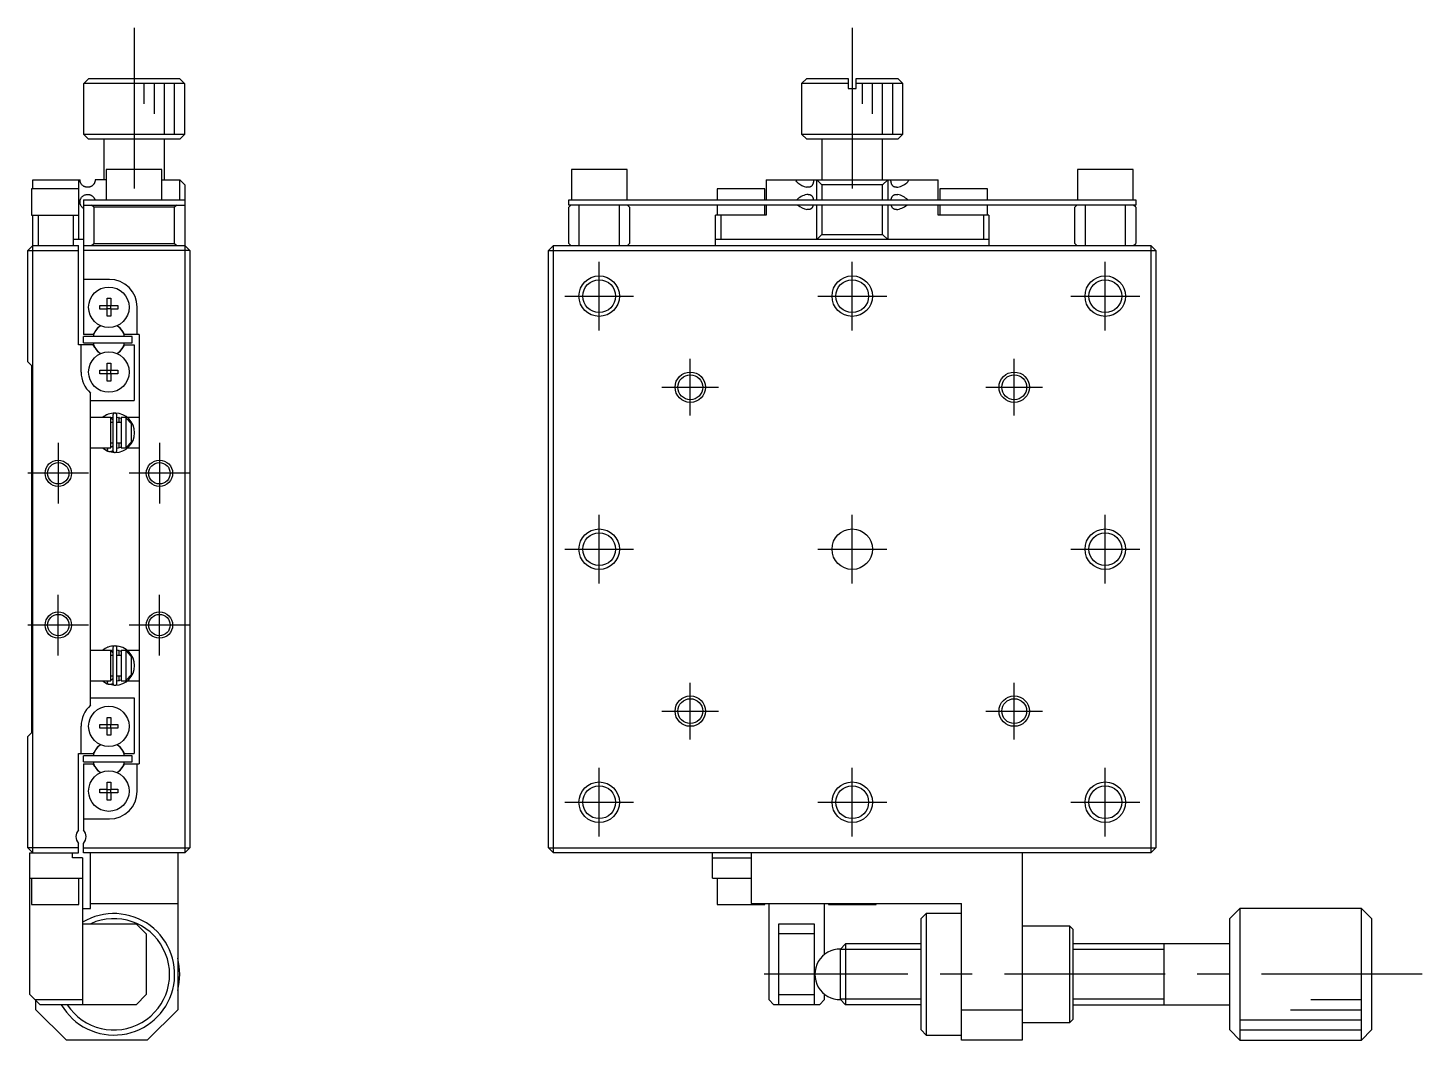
# Model space of a CAD drawing. Extents: x 0 to 305, y -8 to 162.
# Drawn here: x 0 to 137.7, y 62.5 to 162.5 of the extents above; entities that cross this region are included whole.
import ezdxf

# ---------------------------------------------------------------- set-up
doc = ezdxf.new("R2010")
doc.units = 0
doc.header["$LTSCALE"] = 0.5
doc.linetypes.add('CENTER', pattern=[50.8, 31.75, -6.35, 6.35, -6.35])
for name, color, linetype in [('MSM_CENTER', 1, 'CENTER'), ('MSM_CONTINUOUS', 7, 'CONTINUOUS'), ('MSM_NARROW', 5, 'CONTINUOUS')]:
    doc.layers.add(name, color=color, linetype=linetype)

msp = doc.modelspace()

# ---------------------------------------------------------------- linework, layer by layer
at = {"layer": 'MSM_CENTER'}
for p, q in [((10.5, 162.5), (10.5, 146.5)), ((81.444929, 162.5), (81.444929, 145.5)), ((56.444929, 132.6), (56.444929, 139.4)), ((81.444929, 132.6), (81.444929, 139.4)), ((106.444929, 132.6), (106.444929, 139.4)), ((53.044929, 136), (59.844929, 136)), ((78.044929, 136), (84.844929, 136)), ((103.044929, 136), (109.844929, 136)), ((65.444929, 124.2), (65.444929, 129.8)), ((97.444929, 124.2), (97.444929, 129.8)), ((62.644929, 127), (68.244929, 127)), ((94.644929, 127), (100.244929, 127)), ((3, 121.500001), (3, 115.499999)), ((13, 121.500001), (13, 115.499999)), ((6.000002, 118.5), (-0.000001, 118.5)), ((16.000002, 118.5), (9.999999, 118.5)), ((56.444929, 107.6), (56.444929, 114.4)), ((81.444929, 107.6), (81.444929, 114.4)), ((106.444929, 107.6), (106.444929, 114.4)), ((53.044929, 111), (59.844929, 111)), ((78.044929, 111), (84.844929, 111)), ((103.044929, 111), (109.844929, 111)), ((3, 100.499999), (3, 106.500001)), ((13, 100.499999), (13, 106.500001)), ((6.000002, 103.5), (-0.000001, 103.5)), ((16.000002, 103.5), (9.999999, 103.5)), ((65.444929, 92.2), (65.444929, 97.8)), ((97.444929, 92.2), (97.444929, 97.8)), ((62.644929, 95), (68.244929, 95)), ((94.644929, 95), (100.244929, 95)), ((56.444929, 82.6), (56.444929, 89.4)), ((81.444929, 82.6), (81.444929, 89.4)), ((106.444929, 82.6), (106.444929, 89.4)), ((53.044929, 86), (59.844929, 86)), ((78.044929, 86), (84.844929, 86)), ((103.044929, 86), (109.844929, 86)), ((137.744929, 69), (72.744929, 69))]:
    msp.add_line(p, q, dxfattribs=at)
at = {"layer": 'MSM_CONTINUOUS'}
for p, q in [((5.516026, 157), (6.017813, 157.5)), ((6.017813, 157.5), (14.982187, 157.5)), ((14.982187, 157.5), (15.483974, 157)), ((76.944929, 157.5), (76.444929, 157)), ((76.944929, 157.5), (81.044929, 157.5)), ((81.044929, 157.5), (81.044929, 156.5)), ((81.844929, 156.5), (81.844929, 157.5)), ((81.844929, 157.5), (85.944929, 157.5)), ((86.444929, 157), (85.944929, 157.5)), ((5.5, 156.5), (5.516026, 156.5)), ((5.5, 156.5), (5.5, 152)), ((5.516026, 156.5), (5.516026, 157)), ((15.483974, 157), (5.516026, 157)), ((15.483974, 157), (15.483974, 156.5)), ((15.483974, 156.5), (15.5, 156.5)), ((15.5, 152), (15.5, 156.5)), ((81.044929, 157), (76.444929, 157)), ((76.444929, 157), (76.444929, 152)), ((81.044929, 156.5), (81.844929, 156.5)), ((86.444929, 157), (81.844929, 157)), ((86.444929, 152), (86.444929, 157)), ((5.5, 152), (15.5, 152)), ((5.5, 152), (6, 151.5)), ((15, 151.5), (15.5, 152)), ((76.444929, 152), (86.444929, 152)), ((76.444929, 152), (76.944929, 151.5)), ((85.944929, 151.5), (86.444929, 152)), ((15, 151.5), (6, 151.5)), ((7.5, 151.5), (7.5, 147.5)), ((13.5, 147.5), (13.5, 151.5)), ((85.944929, 151.5), (76.944929, 151.5)), ((78.444929, 151.5), (78.444929, 147.5)), ((84.444929, 147.5), (84.444929, 151.5)), ((0.5, 147.5), (5.15, 147.5)), ((0.5, 146.6), (0.5, 147.5)), ((5, 147.5), (5, 146.6)), ((5.150104, 147.487609), (5.15, 147.5)), ((5.150413, 147.475229), (5.150104, 147.487609)), ((5.150922, 147.462906), (5.150413, 147.475229)), ((5.151625, 147.450687), (5.150922, 147.462906)), ((5.152516, 147.438617), (5.151625, 147.450687)), ((5.15394, 147.423249), (5.152516, 147.438617)), ((5.155653, 147.408135), (5.15394, 147.423249)), ((5.157635, 147.393304), (5.155653, 147.408135)), ((5.159865, 147.378788), (5.157635, 147.393304)), ((6.641483, 147.387295), (6.636563, 147.358683)), ((6.645197, 147.415283), (6.641483, 147.387295)), ((6.64786, 147.443447), (6.645197, 147.415283)), ((6.649464, 147.471711), (6.64786, 147.443447)), ((6.65, 147.5), (6.649464, 147.471711)), ((7.75, 147.5), (6.65, 147.5)), ((13.25, 148.5), (7.75, 148.5)), ((7.75, 148.5), (7.75, 145.5)), ((13.25, 145.5), (13.25, 148.5)), ((13.25, 147.5), (15, 147.5)), ((15, 145.5), (15, 147.5)), ((15.5, 147), (15, 147.5)), ((59.194929, 148.5), (53.694929, 148.5)), ((53.694929, 148.5), (53.694929, 145.5)), ((59.194929, 145.5), (59.194929, 148.5)), ((72.944929, 147.5), (72.944929, 145.5)), ((72.944929, 147.5), (89.944929, 147.5)), ((75.904595, 147.393304), (75.881679, 147.5)), ((75.963302, 147.296292), (75.904595, 147.393304)), ((77.620736, 147.401894), (77.618193, 147.369465)), ((77.622556, 147.434536), (77.620736, 147.401894)), ((77.62365, 147.467276), (77.622556, 147.434536)), ((77.624015, 147.5), (77.62365, 147.467276)), ((77.944929, 145.5), (77.944929, 147.5)), ((78.444929, 147), (77.944929, 147.5)), ((84.944929, 147.5), (84.444929, 147)), ((84.944929, 147.5), (84.944929, 145.5)), ((85.266241, 147.465709), (85.265844, 147.5)), ((85.26743, 147.431464), (85.266241, 147.465709)), ((85.26941, 147.397397), (85.26743, 147.431464)), ((85.272179, 147.363642), (85.26941, 147.397397)), ((87.00818, 147.5), (86.982358, 147.386628)), ((89.944929, 145.5), (89.944929, 147.5)), ((109.194929, 148.5), (103.694929, 148.5)), ((103.694929, 148.5), (103.694929, 145.5)), ((109.194929, 145.5), (109.194929, 148.5)), ((5.05, 146.6), (0.35, 146.6)), ((0.35, 146.6), (0.35, 144)), ((5.05, 144), (5.05, 146.6)), ((5.162322, 147.364617), (5.159865, 147.378788)), ((5.164986, 147.350822), (5.162322, 147.364617)), ((5.171191, 147.322914), (5.164986, 147.350822)), ((5.178155, 147.296292), (5.171191, 147.322914)), ((5.185805, 147.270881), (5.178155, 147.296292)), ((5.194066, 147.246601), (5.185805, 147.270881)), ((5.202863, 147.223377), (5.194066, 147.246601)), ((5.212122, 147.20113), (5.202863, 147.223377)), ((5.231822, 147.159322), (5.212122, 147.20113)), ((5.253222, 147.120262), (5.231822, 147.159322)), ((5.276199, 147.08362), (5.253222, 147.120262)), ((5.307046, 147.040714), (5.276199, 147.08362)), ((5.340251, 147.000753), (5.307046, 147.040714)), ((5.375757, 146.963617), (5.340251, 147.000753)), ((5.413506, 146.929191), (5.375757, 146.963617)), ((5.452361, 146.898227), (5.413506, 146.929191)), ((5.493395, 146.869769), (5.452361, 146.898227)), ((5.536562, 146.843933), (5.493395, 146.869769)), ((5.581822, 146.820837), (5.536562, 146.843933)), ((5.631667, 146.799643), (5.581822, 146.820837)), ((5.683841, 146.781823), (5.631667, 146.799643)), ((5.654503, 146.008687), (5.699989, 146.022841)), ((5.738225, 146.767655), (5.683841, 146.781823)), ((5.699989, 146.022841), (5.74707, 146.034243)), ((5.779283, 146.759779), (5.738225, 146.767655)), ((5.74707, 146.034243), (5.79242, 146.042236)), ((5.821488, 146.754121), (5.779283, 146.759779)), ((5.79242, 146.042236), (5.839227, 146.047515)), ((5.864733, 146.75083), (5.821488, 146.754121)), ((5.839227, 146.047515), (5.8873, 146.049872)), ((5.908912, 146.750053), (5.864733, 146.75083)), ((5.8873, 146.049872), (5.936448, 146.049101)), ((5.953914, 146.751942), (5.908912, 146.750053)), ((5.936448, 146.049101), (5.98648, 146.044994)), ((5.999707, 146.756659), (5.953914, 146.751942)), ((5.98648, 146.044994), (6.037207, 146.037343)), ((6.046089, 146.764366), (5.999707, 146.756659)), ((6.037207, 146.037343), (6.07722, 146.028759)), ((6.080211, 146.771975), (6.046089, 146.764366)), ((6.07722, 146.028759), (6.117494, 146.01777)), ((6.114531, 146.781342), (6.080211, 146.771975)), ((6.148926, 146.792517), (6.114531, 146.781342)), ((6.117494, 146.01777), (6.157839, 146.004286)), ((6.183271, 146.805552), (6.148926, 146.792517)), ((6.215356, 146.819536), (6.183271, 146.805552)), ((6.247312, 146.835301), (6.215356, 146.819536)), ((6.278987, 146.852847), (6.247312, 146.835301)), ((6.310226, 146.872173), (6.278987, 146.852847)), ((6.340876, 146.893279), (6.310226, 146.872173)), ((6.370783, 146.916165), (6.340876, 146.893279)), ((6.397582, 146.938853), (6.370783, 146.916165)), ((6.423654, 146.963139), (6.397582, 146.938853)), ((6.448857, 146.98895), (6.423654, 146.963139)), ((6.473049, 147.016213), (6.448857, 146.98895)), ((6.496085, 147.044855), (6.473049, 147.016213)), ((6.517825, 147.074803), (6.496085, 147.044855)), ((6.533137, 147.097963), (6.517825, 147.074803)), ((6.547677, 147.121837), (6.533137, 147.097963)), ((6.561394, 147.146369), (6.547677, 147.121837)), ((6.574235, 147.171507), (6.561394, 147.146369)), ((6.585859, 147.196531), (6.574235, 147.171507)), ((6.596608, 147.222095), (6.585859, 147.196531)), ((6.606442, 147.248135), (6.596608, 147.222095)), ((6.615326, 147.274591), (6.606442, 147.248135)), ((6.623458, 147.302253), (6.615326, 147.274591)), ((6.630546, 147.33031), (6.623458, 147.302253)), ((6.636563, 147.358683), (6.630546, 147.33031)), ((15.5, 147), (15.5, 81)), ((72.794929, 146.6), (68.094929, 146.6)), ((68.094929, 146.6), (68.094929, 145.5)), ((72.794929, 145.5), (72.794929, 146.6)), ((76.052961, 147.20113), (75.963302, 147.296292)), ((77.087275, 146.75), (76.940161, 146.763205)), ((77.087202, 146.05), (77.122405, 146.049101)), ((77.096057, 146.750053), (77.087275, 146.75)), ((77.132248, 146.751477), (77.096057, 146.750053)), ((77.122405, 146.049101), (77.1688, 146.044994)), ((77.167805, 146.754917), (77.132248, 146.751477)), ((77.20262, 146.760464), (77.167805, 146.754917)), ((77.1688, 146.044994), (77.213727, 146.037343)), ((77.236584, 146.76821), (77.20262, 146.760464)), ((77.213727, 146.037343), (77.243234, 146.030028)), ((77.26959, 146.778246), (77.236584, 146.76821)), ((77.243234, 146.030028), (77.27208, 146.020878)), ((77.301529, 146.790663), (77.26959, 146.778246)), ((77.27208, 146.020878), (77.300184, 146.009849)), ((77.300184, 146.009849), (77.327463, 145.996899)), ((77.332291, 146.805552), (77.301529, 146.790663)), ((77.35636, 146.819536), (77.332291, 146.805552)), ((77.379671, 146.835301), (77.35636, 146.819536)), ((77.402156, 146.852847), (77.379671, 146.835301)), ((77.423749, 146.872173), (77.402156, 146.852847)), ((77.444382, 146.893279), (77.423749, 146.872173)), ((77.463987, 146.916165), (77.444382, 146.893279)), ((77.481114, 146.938853), (77.463987, 146.916165)), ((77.497394, 146.963139), (77.481114, 146.938853)), ((77.512785, 146.98895), (77.497394, 146.963139)), ((77.527247, 147.016213), (77.512785, 146.98895)), ((77.540738, 147.044855), (77.527247, 147.016213)), ((77.553216, 147.074803), (77.540738, 147.044855)), ((77.562892, 147.100911), (77.553216, 147.074803)), ((77.571889, 147.127976), (77.562892, 147.100911)), ((77.580194, 147.155911), (77.571889, 147.127976)), ((77.587796, 147.184627), (77.580194, 147.155911)), ((77.594683, 147.214037), (77.587796, 147.184627)), ((77.600841, 147.244054), (77.594683, 147.214037)), ((77.606259, 147.274591), (77.600841, 147.244054)), ((77.610952, 147.305699), (77.606259, 147.274591)), ((77.614931, 147.337362), (77.610952, 147.305699)), ((77.618193, 147.369465), (77.614931, 147.337362)), ((78.444929, 147), (78.444929, 145.5)), ((84.444929, 147), (78.444929, 147)), ((84.444929, 145.5), (84.444929, 147)), ((85.275435, 147.332899), (85.272179, 147.363642)), ((85.279381, 147.302436), (85.275435, 147.332899)), ((85.28401, 147.272342), (85.279381, 147.302436)), ((85.289315, 147.242707), (85.28401, 147.272342)), ((85.295287, 147.213621), (85.289315, 147.242707)), ((85.30192, 147.185172), (85.295287, 147.213621)), ((85.309206, 147.157451), (85.30192, 147.185172)), ((85.317137, 147.130548), (85.309206, 147.157451)), ((85.32724, 147.100171), (85.317137, 147.130548)), ((85.338284, 147.070825), (85.32724, 147.100171)), ((85.350235, 147.042582), (85.338284, 147.070825)), ((85.363061, 147.015514), (85.350235, 147.042582)), ((85.37673, 146.989694), (85.363061, 147.015514)), ((85.391211, 146.965195), (85.37673, 146.989694)), ((85.406471, 146.942087), (85.391211, 146.965195)), ((85.422478, 146.920445), (85.406471, 146.942087)), ((85.441602, 146.897584), (85.422478, 146.920445)), ((85.461741, 146.876446), (85.441602, 146.897584)), ((85.482831, 146.857029), (85.461741, 146.876446)), ((85.504808, 146.839332), (85.482831, 146.857029)), ((85.527607, 146.82335), (85.504808, 146.839332)), ((85.551165, 146.809083), (85.527607, 146.82335)), ((85.575418, 146.796527), (85.551165, 146.809083)), ((85.610773, 146.781617), (85.575418, 146.796527)), ((85.580194, 146.005689), (85.611486, 146.01861)), ((85.647529, 146.769745), (85.610773, 146.781617)), ((85.611486, 146.01861), (85.64384, 146.029182)), ((85.64384, 146.029182), (85.677152, 146.037489)), ((85.685535, 146.760781), (85.647529, 146.769745)), ((85.677152, 146.037489), (85.711314, 146.04362)), ((85.724642, 146.754591), (85.685535, 146.760781)), ((85.711314, 146.04362), (85.746221, 146.04766)), ((85.764698, 146.751044), (85.724642, 146.754591)), ((85.746221, 146.04766), (85.781767, 146.049696)), ((85.802531, 146.75), (85.764698, 146.751044)), ((85.781767, 146.049696), (85.802647, 146.05)), ((85.802647, 146.05), (85.934688, 146.039225)), ((86.927621, 147.297867), (86.842752, 147.20619)), ((86.982358, 147.386628), (86.927621, 147.297867)), ((94.794929, 146.6), (90.094929, 146.6)), ((90.094929, 146.6), (90.094929, 145.5)), ((94.794929, 145.5), (94.794929, 146.6)), ((5.150004, 145.302242), (5.150109, 145.3127)), ((5.150045, 145.291789), (5.150004, 145.302242)), ((5.150239, 145.281085), (5.150045, 145.291789)), ((5.150109, 145.3127), (5.150357, 145.323134)), ((5.150585, 145.270409), (5.150239, 145.281085)), ((5.150357, 145.323134), (5.150749, 145.333513)), ((5.151079, 145.259792), (5.150585, 145.270409)), ((5.150749, 145.333513), (5.151301, 145.344149)), ((5.151718, 145.249264), (5.151079, 145.259792)), ((5.151301, 145.344149), (5.151999, 145.354708)), ((5.152758, 145.235743), (5.151718, 145.249264)), ((5.151999, 145.354708), (5.152837, 145.365167)), ((5.154025, 145.222403), (5.152758, 145.235743)), ((5.152837, 145.365167), (5.15381, 145.375499)), ((5.15381, 145.375499), (5.155248, 145.388565)), ((5.155506, 145.209288), (5.154025, 145.222403)), ((5.155248, 145.388565), (5.156889, 145.401416)), ((5.157649, 145.193166), (5.155506, 145.209288)), ((5.156889, 145.401416), (5.15872, 145.41403)), ((5.160089, 145.177404), (5.157649, 145.193166)), ((5.15872, 145.41403), (5.160725, 145.426384)), ((5.162804, 145.162015), (5.160089, 145.177404)), ((5.160725, 145.426384), (5.163739, 145.442897)), ((5.165771, 145.147013), (5.162804, 145.162015)), ((5.163739, 145.442897), (5.167038, 145.458956)), ((5.168965, 145.13241), (5.165771, 145.147013)), ((5.167038, 145.458956), (5.170596, 145.474556)), ((5.172362, 145.118221), (5.168965, 145.13241)), ((5.170596, 145.474556), (5.177893, 145.502702)), ((5.18019, 145.089303), (5.172362, 145.118221)), ((5.177893, 145.502702), (5.185936, 145.52952)), ((5.1888, 145.061799), (5.18019, 145.089303)), ((5.185936, 145.52952), (5.19466, 145.555102)), ((5.198119, 145.035602), (5.1888, 145.061799)), ((5.19466, 145.555102), (5.203998, 145.579544)), ((5.208069, 145.010604), (5.198119, 145.035602)), ((5.203998, 145.579544), (5.213886, 145.602937)), ((5.218574, 144.986696), (5.208069, 145.010604)), ((5.213886, 145.602937), (5.224256, 145.625377)), ((5.241431, 144.941047), (5.218574, 144.986696)), ((5.224256, 145.625377), (5.250802, 145.675782)), ((5.266377, 144.898595), (5.241431, 144.941047)), ((5.250802, 145.675782), (5.279969, 145.722476)), ((5.293297, 144.859014), (5.266377, 144.898595)), ((5.279969, 145.722476), (5.311661, 145.765704)), ((5.322076, 144.821979), (5.293297, 144.859014)), ((5.311661, 145.765704), (5.345782, 145.805712)), ((5.362223, 144.777203), (5.322076, 144.821979)), ((5.345782, 145.805712), (5.382235, 145.842745)), ((5.405499, 144.736094), (5.362223, 144.777203)), ((5.382235, 145.842745), (5.420924, 145.877049)), ((5.451838, 144.698626), (5.405499, 144.736094)), ((5.420924, 145.877049), (5.467206, 145.912534)), ((5.499966, 144.665592), (5.451838, 144.698626)), ((5.467206, 145.912534), (5.51646, 145.94452)), ((5.5, 145.5), (15.5, 145.5)), ((5.5, 145.5), (5.5, 132.2)), ((5.5, 145), (15.5, 145)), ((5.51646, 145.94452), (5.568618, 145.972819)), ((5.568618, 145.972819), (5.610688, 145.991954)), ((5.610688, 145.991954), (5.654503, 146.008687)), ((6.157839, 146.004286), (6.188852, 145.992142)), ((6.188852, 145.992142), (6.219778, 145.978405)), ((6.219778, 145.978405), (6.250497, 145.963059)), ((6.250497, 145.963059), (6.280886, 145.946085)), ((6.280886, 145.946085), (6.305118, 145.93117)), ((6.5, 144.8), (6.3, 145)), ((6.305118, 145.93117), (6.329051, 145.91515)), ((6.329051, 145.91515), (6.352605, 145.898035)), ((6.352605, 145.898035), (6.375702, 145.879834)), ((6.375702, 145.879834), (6.39891, 145.859985)), ((6.39891, 145.859985), (6.421539, 145.83897)), ((6.421539, 145.83897), (6.443495, 145.816825)), ((6.443495, 145.816825), (6.464685, 145.79359)), ((6.464685, 145.79359), (6.484545, 145.769895)), ((6.484545, 145.769895), (6.503582, 145.745173)), ((14.5, 144.8), (6.5, 144.8)), ((6.5, 144.8), (6.5, 141.2)), ((6.503582, 145.745173), (6.521711, 145.719487)), ((6.521711, 145.719487), (6.538849, 145.692902)), ((6.538849, 145.692902), (6.555509, 145.664419)), ((6.555509, 145.664419), (6.57101, 145.635011)), ((6.57101, 145.635011), (6.585276, 145.604777)), ((6.585276, 145.604777), (6.59823, 145.573817)), ((6.59823, 145.573817), (6.607256, 145.549576)), ((6.607256, 145.549576), (6.615468, 145.524953)), ((6.615468, 145.524953), (6.622842, 145.5)), ((14.7, 145), (14.5, 144.8)), ((14.5, 141.2), (14.5, 144.8)), ((53.444929, 145), (53.444929, 145.5)), ((53.444929, 145.5), (109.444929, 145.5)), ((53.644929, 145), (53.444929, 144.8)), ((109.444929, 145), (53.444929, 145)), ((53.444929, 141.2), (53.444929, 144.8)), ((54.444929, 145), (54.444929, 141)), ((58.444929, 141), (58.444929, 145)), ((59.444929, 144.8), (59.244929, 145)), ((59.444929, 144.8), (59.444929, 141.2)), ((68.094929, 145), (68.094929, 144)), ((72.794929, 144), (72.794929, 145)), ((72.944929, 145), (72.944929, 144)), ((75.960614, 145.500031), (76.032245, 145.579544)), ((77.327463, 145.996899), (77.353833, 145.981984)), ((77.353833, 145.981984), (77.379212, 145.96506)), ((77.385208, 144.639354), (77.36069, 144.622312)), ((77.379212, 145.96506), (77.403516, 145.946085)), ((77.408703, 144.65836), (77.385208, 144.639354)), ((77.403516, 145.946085), (77.422837, 145.92873)), ((77.429389, 144.677644), (77.408703, 144.65836)), ((77.422837, 145.92873), (77.441449, 145.90984)), ((77.449226, 144.698718), (77.429389, 144.677644)), ((77.441449, 145.90984), (77.459307, 145.889451)), ((77.468154, 144.721536), (77.449226, 144.698718)), ((77.459307, 145.889451), (77.476365, 145.867596)), ((77.486117, 144.746056), (77.468154, 144.721536)), ((77.476365, 145.867596), (77.492579, 145.844311)), ((77.503058, 144.772231), (77.486117, 144.746056)), ((77.492579, 145.844311), (77.507904, 145.819631)), ((77.51892, 144.80002), (77.503058, 144.772231)), ((77.507904, 145.819631), (77.522294, 145.79359)), ((77.531701, 144.825256), (77.51892, 144.80002)), ((77.522294, 145.79359), (77.53418, 145.769524)), ((77.543717, 144.851755), (77.531701, 144.825256)), ((77.53418, 145.769524), (77.545383, 145.744323)), ((77.554944, 144.879426), (77.543717, 144.851755)), ((77.545383, 145.744323), (77.555886, 145.718068)), ((77.565361, 144.908178), (77.554944, 144.879426)), ((77.555886, 145.718068), (77.565672, 145.69084)), ((77.574947, 144.937919), (77.565361, 144.908178)), ((77.565672, 145.69084), (77.574723, 145.66272)), ((77.574723, 145.66272), (77.583022, 145.633789)), ((77.583679, 144.968556), (77.574947, 144.937919)), ((77.583022, 145.633789), (77.590551, 145.604128)), ((77.591535, 145), (77.583679, 144.968556)), ((77.590551, 145.604128), (77.597294, 145.573817)), ((77.597294, 145.573817), (77.602045, 145.549576)), ((77.602045, 145.549576), (77.606334, 145.524953)), ((77.606334, 145.524953), (77.610156, 145.5)), ((77.944929, 141.6), (77.944929, 145)), ((78.444929, 145), (78.444929, 142.1)), ((84.444929, 142.1), (84.444929, 145)), ((84.944929, 145), (84.944929, 141.6)), ((85.279702, 145.5), (85.284775, 145.532393)), ((85.284775, 145.532393), (85.290658, 145.564279)), ((85.290658, 145.564279), (85.297339, 145.595556)), ((85.297339, 145.595556), (85.304807, 145.626119)), ((85.30639, 144.96772), (85.298324, 145)), ((85.304807, 145.626119), (85.313047, 145.655863)), ((85.315342, 144.936374), (85.30639, 144.96772)), ((85.313047, 145.655863), (85.322048, 145.684684)), ((85.325158, 144.906144), (85.315342, 144.936374)), ((85.322048, 145.684684), (85.331796, 145.712478)), ((85.335892, 144.876907), (85.325158, 144.906144)), ((85.331796, 145.712478), (85.342292, 145.739197)), ((85.347515, 144.848735), (85.335892, 144.876907)), ((85.342292, 145.739197), (85.35357, 145.764948)), ((85.359996, 144.821701), (85.347515, 144.848735)), ((85.35357, 145.764948), (85.365605, 145.789679)), ((85.373305, 144.795877), (85.359996, 144.821701)), ((85.365605, 145.789679), (85.378369, 145.813337)), ((85.38741, 144.771336), (85.373305, 144.795877)), ((85.378369, 145.813337), (85.391835, 145.835871)), ((85.402283, 144.748149), (85.38741, 144.771336)), ((85.391835, 145.835871), (85.405977, 145.857229)), ((85.417892, 144.726389), (85.402283, 144.748149)), ((85.405977, 145.857229), (85.420767, 145.87736)), ((85.436554, 144.703346), (85.417892, 144.726389)), ((85.420767, 145.87736), (85.439976, 145.900589)), ((85.456218, 144.681986), (85.436554, 144.703346)), ((85.439976, 145.900589), (85.46021, 145.922064)), ((85.476821, 144.662309), (85.456218, 144.681986)), ((85.46021, 145.922064), (85.481402, 145.941779)), ((85.498302, 144.644317), (85.476821, 144.662309)), ((85.481402, 145.941779), (85.503487, 145.959731)), ((85.520598, 144.62801), (85.498302, 144.644317)), ((85.503487, 145.959731), (85.526399, 145.975916)), ((85.526399, 145.975916), (85.550073, 145.99033)), ((85.550073, 145.99033), (85.580194, 146.005689)), ((89.944929, 144), (89.944929, 145)), ((90.094929, 145), (90.094929, 144)), ((94.794929, 144), (94.794929, 145)), ((103.644929, 145), (103.444929, 144.8)), ((103.444929, 141.2), (103.444929, 144.8)), ((104.444929, 145), (104.444929, 141)), ((108.444929, 141), (108.444929, 145)), ((109.444929, 144.8), (109.244929, 145)), ((109.444929, 145.5), (109.444929, 145)), ((109.444929, 144.8), (109.444929, 141.2)), ((0.35, 144), (5.05, 144)), ((0.5, 81), (0.5, 144)), ((1, 144), (1, 141)), ((4.5, 141), (4.5, 144)), ((5, 144), (5, 141.6)), ((72.944929, 144), (67.944929, 144)), ((67.944929, 141), (67.944929, 144)), ((68.444929, 144), (68.444929, 141.6)), ((77.087235, 144.55), (76.970267, 144.558584)), ((77.097125, 144.550102), (77.087235, 144.55)), ((77.137914, 144.551903), (77.097125, 144.550102)), ((77.177736, 144.556246), (77.137914, 144.551903)), ((77.216462, 144.563265), (77.177736, 144.556246)), ((77.25396, 144.573098), (77.216462, 144.563265)), ((77.281785, 144.582625), (77.25396, 144.573098)), ((77.3089, 144.593981), (77.281785, 144.582625)), ((77.335228, 144.607198), (77.3089, 144.593981)), ((77.36069, 144.622312), (77.335228, 144.607198)), ((85.543648, 144.613389), (85.520598, 144.62801)), ((85.567389, 144.600454), (85.543648, 144.613389)), ((85.59788, 144.586634), (85.567389, 144.600454)), ((85.629475, 144.575163), (85.59788, 144.586634)), ((85.662072, 144.565954), (85.629475, 144.575163)), ((85.69557, 144.558921), (85.662072, 144.565954)), ((85.72987, 144.553976), (85.69557, 144.558921)), ((85.76487, 144.551032), (85.72987, 144.553976)), ((85.80047, 144.550003), (85.76487, 144.551032)), ((85.802522, 144.55), (85.80047, 144.550003)), ((94.944929, 144), (89.944929, 144)), ((94.444929, 141.6), (94.444929, 144)), ((94.944929, 144), (94.944929, 141)), ((77.944929, 141.6), (78.444929, 142.1)), ((78.444929, 142.1), (84.444929, 142.1)), ((84.444929, 142.1), (84.944929, 141.6)), ((0, 140.5), (0.5, 141)), ((0, 140.5), (5, 140.5)), ((0, 129.5), (0, 140.5)), ((0.5, 141), (5, 141)), ((5.5, 141.6), (4.5, 141.6)), ((5, 131.2), (5, 141)), ((5.5, 141), (15.5, 141)), ((16, 140.5), (5.5, 140.5)), ((6.3, 141), (6.5, 141.2)), ((6.5, 141.2), (14.5, 141.2)), ((14.5, 141.2), (14.7, 141)), ((15.5, 141), (16, 140.5)), ((16, 140.5), (16, 81.5)), ((51.944929, 141), (51.444929, 140.5)), ((51.444929, 140.5), (111.444929, 140.5)), ((51.444929, 81.5), (51.444929, 140.5)), ((51.944929, 141), (110.944929, 141)), ((51.944929, 81), (51.944929, 141)), ((53.444929, 141.2), (53.644929, 141)), ((59.244929, 141), (59.444929, 141.2)), ((94.944929, 141.6), (67.944929, 141.6)), ((103.444929, 141.2), (103.644929, 141)), ((109.244929, 141), (109.444929, 141.2)), ((111.444929, 140.5), (110.944929, 141)), ((110.944929, 141), (110.944929, 81)), ((111.444929, 140.5), (111.444929, 81.5)), ((8.05, 137.65), (5.5, 137.65)), ((7.113639, 135.08), (7.82, 135.08)), ((7.113639, 134.72), (7.113639, 135.08)), ((7.82, 135.786361), (8.18, 135.786361)), ((7.82, 135.08), (7.82, 135.786361)), ((7.830372, 135.069628), (7.82, 135.08)), ((7.830372, 135.069628), (8.169628, 135.069628)), ((7.830372, 134.730372), (7.830372, 135.069628)), ((8.169628, 135.069628), (8.18, 135.08)), ((8.169628, 135.069628), (8.169628, 134.730372)), ((8.18, 135.786361), (8.18, 135.08)), ((8.18, 135.08), (8.886361, 135.08)), ((8.886361, 135.08), (8.886361, 134.72)), ((7.82, 134.72), (7.113639, 134.72)), ((7.830372, 134.730372), (7.82, 134.72)), ((7.82, 134.013639), (7.82, 134.72)), ((8.18, 134.013639), (7.82, 134.013639)), ((8.169628, 134.730372), (7.830372, 134.730372)), ((8.169628, 134.730372), (8.18, 134.72)), ((8.18, 134.72), (8.18, 134.013639)), ((8.886361, 134.72), (8.18, 134.72)), ((10.8, 132.2), (10.8, 134.9)), ((6.59936, 132.460095), (6.449194, 132.2)), ((9.550806, 132.2), (9.40064, 132.460095)), ((6.449194, 131.2), (5, 131.2)), ((5.25, 128.5), (5.25, 131.2)), ((6.449194, 132.2), (5.5, 132.2)), ((5.5, 131.4), (5.5, 132)), ((10.3, 132), (5.5, 132)), ((5.5, 131.4), (10.3, 131.4)), ((6.59936, 130.939905), (6.449194, 131.2)), ((9.550806, 131.2), (9.40064, 130.939905)), ((11, 132.2), (9.550806, 132.2)), ((9.550806, 131.2), (10.5, 131.2)), ((10.3, 131.4), (10.3, 132)), ((10.5, 131.2), (10.5, 125.7)), ((11, 132.2), (11, 89.8)), ((0, 129.5), (0.35, 129.15)), ((0.35, 129.15), (0.35, 92.85)), ((7.113639, 128.68), (7.82, 128.68)), ((7.113639, 128.32), (7.113639, 128.68)), ((7.82, 128.32), (7.113639, 128.32)), ((7.82, 129.386361), (8.18, 129.386361)), ((7.82, 128.68), (7.82, 129.386361)), ((7.830372, 128.669628), (7.82, 128.68)), ((7.830372, 128.330372), (7.82, 128.32)), ((7.82, 127.613639), (7.82, 128.32)), ((7.830372, 128.669628), (8.169628, 128.669628)), ((7.830372, 128.330372), (7.830372, 128.669628)), ((8.169628, 128.330372), (7.830372, 128.330372)), ((8.169628, 128.669628), (8.18, 128.68)), ((8.169628, 128.669628), (8.169628, 128.330372)), ((8.169628, 128.330372), (8.18, 128.32)), ((8.18, 129.386361), (8.18, 128.68)), ((8.18, 128.68), (8.886361, 128.68)), ((8.18, 128.32), (8.18, 127.613639)), ((8.886361, 128.32), (8.18, 128.32)), ((8.886361, 128.68), (8.886361, 128.32)), ((8.18, 127.613639), (7.82, 127.613639)), ((6.2, 95.579062), (6.2, 126.420938)), ((6.2, 125.7), (10.5, 125.7)), ((8.2, 124), (6.2, 124)), ((7.835712, 124.287495), (7.817758, 124.279709)), ((7.83474, 124.288017), (7.835469, 124.28844)), ((7.872938, 124.303166), (7.835469, 124.28844)), ((7.835469, 124.28844), (7.83682, 124.288725)), ((7.83936, 124.288197), (7.83682, 124.288725)), ((7.83682, 124.288725), (7.83714, 124.287961)), ((7.875766, 124.304176), (7.872938, 124.303166)), ((7.877796, 124.304892), (7.875766, 124.304176)), ((7.88214, 124.306401), (7.877796, 124.304892)), ((7.883052, 124.306714), (7.88214, 124.306401)), ((7.885274, 124.307469), (7.883052, 124.306714)), ((7.886303, 124.307817), (7.885274, 124.307469)), ((7.887462, 124.308205), (7.886303, 124.307817)), ((7.888451, 124.308535), (7.887462, 124.308205)), ((7.889681, 124.308943), (7.888451, 124.308535)), ((7.890596, 124.309245), (7.889681, 124.308943)), ((7.8919, 124.309673), (7.890596, 124.309245)), ((7.893329, 124.310138), (7.8919, 124.309673)), ((7.894257, 124.310439), (7.893329, 124.310138)), ((8.188355, 124.000283), (8.199834, 124.0034)), ((8.199834, 124.0034), (8.404958, 124.043689)), ((8.2, 121), (8.2, 124)), ((8.405, 124.25), (8.405, 120.75)), ((8.795, 120.75), (8.795, 124.25)), ((8.795055, 124.043366), (9.200161, 123.935554)), ((9, 124), (9, 123.5)), ((9.010287, 124), (9, 124)), ((9.01073, 124), (9.010423, 124)), ((9.011061, 124), (9.010858, 124)), ((9.011468, 124), (9.011073, 124)), ((9.011837, 124), (9.011686, 124)), ((9.2, 124), (9.2, 121)), ((9.7, 124), (9.2, 124)), ((9.7, 121), (9.7, 124)), ((11, 124), (9.836425, 124)), ((8.405, 123.5), (8.2, 123.5)), ((8.200025, 123.937827), (8.209841, 123.934293)), ((8.209841, 123.934293), (8.223799, 123.92858)), ((8.223799, 123.92858), (8.237448, 123.922167)), ((8.237448, 123.922167), (8.250754, 123.915074)), ((8.250754, 123.915074), (8.263683, 123.90732)), ((8.263683, 123.90732), (8.276203, 123.898926)), ((8.276203, 123.898926), (8.288284, 123.889917)), ((8.288284, 123.889917), (8.299897, 123.880316)), ((8.299897, 123.880316), (8.311014, 123.870149)), ((8.311014, 123.870149), (8.321609, 123.859444)), ((8.321609, 123.859444), (8.331657, 123.848229)), ((8.331657, 123.848229), (8.341136, 123.836532)), ((8.341136, 123.836532), (8.350023, 123.824383)), ((8.350023, 123.824383), (8.3583, 123.811814)), ((8.3583, 123.811814), (8.365948, 123.798857)), ((8.365948, 123.798857), (8.37295, 123.785542)), ((8.37295, 123.785542), (8.379291, 123.771903)), ((8.379291, 123.771903), (8.384957, 123.757974)), ((8.384957, 123.757974), (8.389937, 123.743787)), ((8.389937, 123.743787), (8.39422, 123.729378)), ((8.39422, 123.729378), (8.397798, 123.714779)), ((8.397798, 123.714779), (8.400662, 123.700027)), ((8.400662, 123.700027), (8.402807, 123.685156)), ((8.402807, 123.685156), (8.404229, 123.6702)), ((8.404229, 123.6702), (8.404924, 123.655196)), ((8.404924, 123.655196), (8.405, 123.648501)), ((9.2, 123.5), (8.795, 123.5)), ((9.7, 123.942001), (10.2, 123.412855)), ((10.2, 123.4201), (10.2, 121.5799)), ((8.2, 121.5), (8.405, 121.5)), ((8.376257, 121.221353), (8.369606, 121.207901)), ((8.382244, 121.235113), (8.376257, 121.221353)), ((8.387555, 121.24915), (8.382244, 121.235113)), ((8.392178, 121.26343), (8.387555, 121.24915)), ((8.396102, 121.277918), (8.392178, 121.26343)), ((8.399319, 121.292581), (8.396102, 121.277918)), ((8.401823, 121.307385), (8.399319, 121.292581)), ((8.403606, 121.322294), (8.401823, 121.307385)), ((8.404666, 121.337274), (8.403606, 121.322294)), ((8.405, 121.351499), (8.404666, 121.337274)), ((8.795, 121.5), (9.2, 121.5)), ((9, 121.5), (9, 121)), ((10.2, 121.5799), (9.7, 121.050753)), ((6.2, 121), (8.2, 121)), ((7.363969, 120.999877), (7.835914, 120.712419)), ((7.806607, 120.725236), (7.826276, 120.716581)), ((7.826812, 120.716337), (7.924958, 121.000024)), ((7.831927, 120.720455), (7.831951, 120.72548)), ((7.832406, 120.716501), (7.831927, 120.720455)), ((7.831951, 120.72548), (7.832479, 120.731544)), ((7.833386, 120.713642), (7.832406, 120.716501)), ((7.832479, 120.731544), (7.833507, 120.738609)), ((7.83486, 120.711896), (7.833386, 120.713642)), ((7.833507, 120.738609), (7.835028, 120.74663)), ((7.83682, 120.711275), (7.83486, 120.711896)), ((7.835028, 120.74663), (7.837033, 120.755557)), ((7.835469, 120.71156), (7.865636, 120.699506)), ((7.837033, 120.755557), (7.83951, 120.765334)), ((7.83951, 120.765334), (7.842443, 120.7759)), ((7.842443, 120.7759), (7.845813, 120.787189)), ((7.845813, 120.787189), (7.8496, 120.799128)), ((7.8496, 120.799128), (7.853779, 120.811644)), ((7.853779, 120.811644), (7.858324, 120.824658)), ((7.858324, 120.824658), (7.863207, 120.838087)), ((7.863207, 120.838087), (7.868397, 120.851849)), ((7.865636, 120.699506), (7.898055, 120.688347)), ((7.868397, 120.851849), (7.873862, 120.865855)), ((7.873862, 120.865855), (7.879566, 120.880018)), ((7.879566, 120.880018), (7.885475, 120.89425)), ((7.884948, 120.692305), (8.572411, 120.556344)), ((7.885475, 120.89425), (7.891551, 120.908461)), ((7.891551, 120.908461), (7.897756, 120.922561)), ((7.897756, 120.922561), (7.904052, 120.936462)), ((7.898055, 120.688347), (7.930982, 120.678824)), ((7.904052, 120.936462), (7.910397, 120.950077)), ((7.910397, 120.950077), (7.916753, 120.96332)), ((7.916753, 120.96332), (7.92308, 120.976107)), ((7.92308, 120.976107), (7.929338, 120.98836)), ((7.929338, 120.98836), (7.935488, 121)), ((7.930982, 120.678824), (7.964334, 120.670961)), ((7.964334, 120.670961), (7.998028, 120.664776)), ((7.998028, 120.664776), (8.031983, 120.660284)), ((8.031983, 120.660284), (8.066115, 120.657494)), ((8.066115, 120.657494), (8.100341, 120.656415)), ((8.100341, 120.656415), (8.134577, 120.657047)), ((8.134577, 120.657047), (8.16874, 120.659389)), ((8.16874, 120.659389), (8.202746, 120.663436)), ((8.203566, 121.063403), (8.200021, 121.062171)), ((8.202746, 120.663436), (8.236513, 120.669178)), ((8.217614, 121.068786), (8.203566, 121.063403)), ((8.231366, 121.074871), (8.217614, 121.068786)), ((8.244791, 121.08164), (8.231366, 121.074871)), ((8.236513, 120.669178), (8.269957, 120.676601)), ((8.257853, 121.089074), (8.244791, 121.08164)), ((8.270522, 121.097152), (8.257853, 121.089074)), ((8.269957, 120.676601), (8.302996, 120.685686)), ((8.282768, 121.105853), (8.270522, 121.097152)), ((8.294561, 121.115151), (8.282768, 121.105853)), ((8.305874, 121.125024), (8.294561, 121.115151)), ((8.302996, 120.685686), (8.335551, 120.696413)), ((8.316681, 121.135445), (8.305874, 121.125024)), ((8.326957, 121.146386), (8.316681, 121.135445)), ((8.336679, 121.157821), (8.326957, 121.146386)), ((8.335551, 120.696413), (8.367542, 120.708755)), ((8.345824, 121.16972), (8.336679, 121.157821)), ((8.354372, 121.182053), (8.345824, 121.16972)), ((8.362306, 121.194791), (8.354372, 121.182053)), ((8.369606, 121.207901), (8.362306, 121.194791)), ((8.367542, 120.708755), (8.398889, 120.722683)), ((8.398889, 120.722683), (8.406547, 120.726375)), ((9.200155, 121.06478), (8.795023, 120.956318)), ((9, 121), (9.010399, 121)), ((9.010483, 121), (9.010919, 121)), ((9.011043, 121), (9.01115, 121)), ((9.011357, 121), (9.011672, 121)), ((9.2, 121), (9.7, 121)), ((9.836059, 121), (9.836174, 121)), ((9.836569, 121), (11, 121)), ((8.2, 101), (6.2, 101)), ((7.835712, 101.287495), (7.817758, 101.279709)), ((7.83474, 101.288017), (7.835469, 101.28844)), ((7.872938, 101.303166), (7.835469, 101.28844)), ((7.835469, 101.28844), (7.83682, 101.288725)), ((7.83936, 101.288197), (7.83682, 101.288725)), ((7.83682, 101.288725), (7.83714, 101.287961)), ((7.875766, 101.304176), (7.872938, 101.303166)), ((7.877796, 101.304892), (7.875766, 101.304176)), ((7.88214, 101.306401), (7.877796, 101.304892)), ((7.883052, 101.306714), (7.88214, 101.306401)), ((7.885274, 101.307469), (7.883052, 101.306714)), ((7.886303, 101.307817), (7.885274, 101.307469)), ((7.887462, 101.308205), (7.886303, 101.307817)), ((7.888451, 101.308535), (7.887462, 101.308205)), ((7.889681, 101.308943), (7.888451, 101.308535)), ((7.890596, 101.309245), (7.889681, 101.308943)), ((7.8919, 101.309673), (7.890596, 101.309245)), ((7.893329, 101.310138), (7.8919, 101.309673)), ((7.894257, 101.310439), (7.893329, 101.310138)), ((8.188355, 101.000283), (8.199834, 101.0034)), ((8.199834, 101.0034), (8.404958, 101.043689)), ((8.2, 98), (8.2, 101)), ((8.200025, 100.937827), (8.209841, 100.934293)), ((8.209841, 100.934293), (8.223799, 100.92858)), ((8.223799, 100.92858), (8.237448, 100.922167)), ((8.237448, 100.922167), (8.250754, 100.915074)), ((8.250754, 100.915074), (8.263683, 100.90732)), ((8.263683, 100.90732), (8.276203, 100.898926)), ((8.276203, 100.898926), (8.288284, 100.889917)), ((8.288284, 100.889917), (8.299897, 100.880316)), ((8.299897, 100.880316), (8.311014, 100.870149)), ((8.311014, 100.870149), (8.321609, 100.859444)), ((8.321609, 100.859444), (8.331657, 100.848229)), ((8.331657, 100.848229), (8.341136, 100.836532)), ((8.341136, 100.836532), (8.350023, 100.824383)), ((8.350023, 100.824383), (8.3583, 100.811814)), ((8.3583, 100.811814), (8.365948, 100.798857)), ((8.365948, 100.798857), (8.37295, 100.785542)), ((8.37295, 100.785542), (8.379291, 100.771903)), ((8.379291, 100.771903), (8.384957, 100.757974)), ((8.384957, 100.757974), (8.389937, 100.743787)), ((8.389937, 100.743787), (8.39422, 100.729378)), ((8.39422, 100.729378), (8.397798, 100.714779)), ((8.397798, 100.714779), (8.400662, 100.700027)), ((8.400662, 100.700027), (8.402807, 100.685156)), ((8.402807, 100.685156), (8.404229, 100.6702)), ((8.404229, 100.6702), (8.404924, 100.655196)), ((8.404924, 100.655196), (8.405, 100.648501)), ((8.405, 101.25), (8.405, 97.75)), ((8.795, 97.75), (8.795, 101.25)), ((8.795055, 101.043366), (9.200161, 100.935554)), ((9, 101), (9, 100.5)), ((9.010287, 101), (9, 101)), ((9.01073, 101), (9.010423, 101)), ((9.011061, 101), (9.010858, 101)), ((9.011468, 101), (9.011073, 101)), ((9.011837, 101), (9.011686, 101)), ((9.2, 101), (9.2, 98)), ((9.7, 101), (9.2, 101)), ((9.7, 98), (9.7, 101)), ((9.7, 100.942001), (10.2, 100.412855)), ((11, 101), (9.836425, 101)), ((8.405, 100.5), (8.2, 100.5)), ((9.2, 100.5), (8.795, 100.5)), ((10.2, 100.4201), (10.2, 98.5799)), ((6.2, 98), (8.2, 98)), ((7.363969, 97.999877), (7.835914, 97.712419)), ((7.825748, 97.717717), (7.924958, 98.000024)), ((7.845813, 97.787189), (7.8496, 97.799128)), ((7.8496, 97.799128), (7.853779, 97.811644)), ((7.853779, 97.811644), (7.858324, 97.824658)), ((7.858324, 97.824658), (7.863207, 97.838087)), ((7.863207, 97.838087), (7.868397, 97.851849)), ((7.868397, 97.851849), (7.873862, 97.865855)), ((7.873862, 97.865855), (7.879566, 97.880018)), ((7.879566, 97.880018), (7.885475, 97.89425)), ((7.885475, 97.89425), (7.891551, 97.908461)), ((7.891551, 97.908461), (7.897756, 97.922561)), ((7.897756, 97.922561), (7.904052, 97.936462)), ((7.904052, 97.936462), (7.910397, 97.950077)), ((7.910397, 97.950077), (7.916753, 97.96332)), ((7.916753, 97.96332), (7.92308, 97.976107)), ((7.92308, 97.976107), (7.929338, 97.98836)), ((7.929338, 97.98836), (7.935488, 98)), ((8.2, 98.5), (8.405, 98.5)), ((8.203566, 98.063403), (8.200021, 98.062171)), ((8.217614, 98.068786), (8.203566, 98.063403)), ((8.231366, 98.074871), (8.217614, 98.068786)), ((8.244791, 98.08164), (8.231366, 98.074871)), ((8.257853, 98.089074), (8.244791, 98.08164)), ((8.270522, 98.097152), (8.257853, 98.089074)), ((8.282768, 98.105853), (8.270522, 98.097152)), ((8.294561, 98.115151), (8.282768, 98.105853)), ((8.305874, 98.125024), (8.294561, 98.115151)), ((8.316681, 98.135445), (8.305874, 98.125024)), ((8.326957, 98.146386), (8.316681, 98.135445)), ((8.336679, 98.157821), (8.326957, 98.146386)), ((8.345824, 98.16972), (8.336679, 98.157821)), ((8.354372, 98.182053), (8.345824, 98.16972)), ((8.362306, 98.194791), (8.354372, 98.182053)), ((8.369606, 98.207901), (8.362306, 98.194791)), ((8.376257, 98.221353), (8.369606, 98.207901)), ((8.382244, 98.235113), (8.376257, 98.221353)), ((8.387555, 98.24915), (8.382244, 98.235113)), ((8.392178, 98.26343), (8.387555, 98.24915)), ((8.396102, 98.277918), (8.392178, 98.26343)), ((8.399319, 98.292581), (8.396102, 98.277918)), ((8.401823, 98.307385), (8.399319, 98.292581)), ((8.403606, 98.322294), (8.401823, 98.307385)), ((8.404666, 98.337274), (8.403606, 98.322294)), ((8.405, 98.351499), (8.404666, 98.337274)), ((8.795, 98.5), (9.2, 98.5)), ((9.200155, 98.06478), (8.795023, 97.956318)), ((9, 98.5), (9, 98)), ((9, 98), (9.010399, 98)), ((9.010483, 98), (9.010919, 98)), ((9.011043, 98), (9.01115, 98)), ((9.011357, 98), (9.011672, 98)), ((9.2, 98), (9.7, 98)), ((10.2, 98.5799), (9.7, 98.050753)), ((9.836059, 98), (9.836174, 98)), ((9.836569, 98), (11, 98)), ((7.806607, 97.725236), (8.572411, 97.556344)), ((7.826812, 97.716337), (7.825748, 97.717717)), ((7.831927, 97.720455), (7.831951, 97.72548)), ((7.832406, 97.716501), (7.831927, 97.720455)), ((7.831951, 97.72548), (7.832479, 97.731544)), ((7.833386, 97.713642), (7.832406, 97.716501)), ((7.832479, 97.731544), (7.833507, 97.738609)), ((7.83486, 97.711896), (7.833386, 97.713642)), ((7.833507, 97.738609), (7.835028, 97.74663)), ((7.83682, 97.711275), (7.83486, 97.711896)), ((7.835028, 97.74663), (7.837033, 97.755557)), ((7.835469, 97.71156), (7.865636, 97.699506)), ((7.837033, 97.755557), (7.83951, 97.765334)), ((7.83951, 97.765334), (7.842443, 97.7759)), ((7.842443, 97.7759), (7.845813, 97.787189)), ((7.865636, 97.699506), (7.898055, 97.688347)), ((7.898055, 97.688347), (7.930982, 97.678824)), ((7.930982, 97.678824), (7.964334, 97.670961)), ((7.964334, 97.670961), (7.998028, 97.664776)), ((7.998028, 97.664776), (8.031983, 97.660284)), ((8.031983, 97.660284), (8.066115, 97.657494)), ((8.066115, 97.657494), (8.100341, 97.656415)), ((8.100341, 97.656415), (8.134577, 97.657047)), ((8.134577, 97.657047), (8.16874, 97.659389)), ((8.16874, 97.659389), (8.202746, 97.663436)), ((8.202746, 97.663436), (8.236513, 97.669178)), ((8.236513, 97.669178), (8.269957, 97.676601)), ((8.269957, 97.676601), (8.302996, 97.685686)), ((8.302996, 97.685686), (8.335551, 97.696413)), ((8.335551, 97.696413), (8.367542, 97.708755)), ((8.367542, 97.708755), (8.398889, 97.722683)), ((8.398889, 97.722683), (8.406547, 97.726375)), ((6.2, 96.3), (10.5, 96.3)), ((10.5, 96.3), (10.5, 90.8)), ((7.113639, 93.68), (7.82, 93.68)), ((7.113639, 93.32), (7.113639, 93.68)), ((7.82, 94.386361), (8.18, 94.386361)), ((7.82, 93.68), (7.82, 94.386361)), ((7.830372, 93.669628), (7.82, 93.68)), ((7.830372, 93.669628), (8.169628, 93.669628)), ((7.830372, 93.330372), (7.830372, 93.669628)), ((8.169628, 93.669628), (8.18, 93.68)), ((8.169628, 93.669628), (8.169628, 93.330372)), ((8.18, 94.386361), (8.18, 93.68)), ((8.18, 93.68), (8.886361, 93.68)), ((8.886361, 93.68), (8.886361, 93.32)), ((0.35, 92.85), (0, 92.5)), ((0, 81.5), (0, 92.5)), ((5.25, 90.8), (5.25, 93.5)), ((7.82, 93.32), (7.113639, 93.32)), ((7.830372, 93.330372), (7.82, 93.32)), ((7.82, 92.613639), (7.82, 93.32)), ((8.18, 92.613639), (7.82, 92.613639)), ((8.169628, 93.330372), (7.830372, 93.330372)), ((8.169628, 93.330372), (8.18, 93.32)), ((8.18, 93.32), (8.18, 92.613639)), ((8.886361, 93.32), (8.18, 93.32)), ((6.59936, 91.060095), (6.449194, 90.8)), ((9.550806, 90.8), (9.40064, 91.060095)), ((5, 90.8), (6.449194, 90.8)), ((5, 83.261438), (5, 90.8)), ((5.5, 90), (5.5, 90.6)), ((10.3, 90.6), (5.5, 90.6)), ((5.5, 90), (10.3, 90)), ((5.5, 89.8), (5.5, 83.261438)), ((5.5, 89.8), (6.449194, 89.8)), ((6.59936, 89.539905), (6.449194, 89.8)), ((9.550806, 89.8), (9.40064, 89.539905)), ((9.550806, 90.8), (10.5, 90.8)), ((9.550806, 89.8), (11, 89.8)), ((10.3, 90), (10.3, 90.6)), ((10.8, 87.1), (10.8, 89.8)), ((7.113639, 87.28), (7.82, 87.28)), ((7.113639, 86.92), (7.113639, 87.28)), ((7.82, 86.92), (7.113639, 86.92)), ((7.82, 87.986361), (8.18, 87.986361)), ((7.82, 87.28), (7.82, 87.986361)), ((7.830372, 87.269628), (7.82, 87.28)), ((7.830372, 86.930372), (7.82, 86.92)), ((7.82, 86.213639), (7.82, 86.92)), ((7.830372, 87.269628), (8.169628, 87.269628)), ((7.830372, 86.930372), (7.830372, 87.269628)), ((8.169628, 86.930372), (7.830372, 86.930372)), ((8.169628, 87.269628), (8.18, 87.28)), ((8.169628, 87.269628), (8.169628, 86.930372)), ((8.169628, 86.930372), (8.18, 86.92)), ((8.18, 87.986361), (8.18, 87.28)), ((8.18, 87.28), (8.886361, 87.28)), ((8.18, 86.92), (8.18, 86.213639)), ((8.886361, 86.92), (8.18, 86.92)), ((8.886361, 87.28), (8.886361, 86.92)), ((8.18, 86.213639), (7.82, 86.213639)), ((5.5, 84.35), (8.05, 84.35)), ((5, 81.5), (0, 81.5)), ((0.5, 81), (0, 81.5)), ((5, 81), (5, 81.938562)), ((5.5, 81), (5.5, 81.938562)), ((5.5, 81.5), (16, 81.5)), ((15.5, 81), (16, 81.5)), ((51.444929, 81.5), (111.444929, 81.5)), ((51.444929, 81.5), (51.944929, 81)), ((110.944929, 81), (111.444929, 81.5)), ((0.2, 81), (5, 81)), ((0.2, 67), (0.2, 81)), ((4.4, 80.5), (4.4, 81)), ((5.4, 80.5), (4.4, 80.5)), ((5.4, 80.5), (5.4, 66)), ((15.5, 81), (5.5, 81)), ((6.2, 75.5), (6.2, 81)), ((14.8, 81), (14.8, 65.5)), ((110.944929, 81), (51.944929, 81)), ((67.644929, 78.5), (67.644929, 81)), ((67.644929, 80.5), (71.444929, 80.5)), ((71.444929, 81), (71.444929, 76)), ((98.244929, 81), (98.244929, 62.5)), ((0.2, 78.5), (5.4, 78.5)), ((0.35, 78.5), (0.35, 75.9)), ((5.05, 75.9), (5.05, 78.5)), ((67.644929, 78.5), (71.444929, 78.5)), ((68.094929, 78.5), (68.094929, 75.9)), ((0.35, 75.9), (5.05, 75.9)), ((6.2, 76), (14.8, 76)), ((68.094929, 75.9), (72.794929, 75.9)), ((71.444929, 76), (92.244929, 76)), ((72.794929, 75.9), (72.794929, 76)), ((73.194929, 76), (73.194929, 66.5)), ((78.694929, 70.961505), (78.694929, 76)), ((79.094929, 76), (79.094929, 75.9)), ((79.094929, 75.9), (83.794929, 75.9)), ((83.794929, 75.9), (83.794929, 76)), ((92.244929, 62.5), (92.244929, 76)), ((5.4, 75.5), (6.2, 75.5)), ((88.744929, 75), (88.244929, 74.5)), ((88.244929, 63.5), (88.244929, 74.5)), ((88.744929, 75), (88.744929, 63)), ((92.244929, 75), (88.744929, 75)), ((119.744929, 75.5), (118.744929, 74.5)), ((118.744929, 63.5), (118.744929, 74.5)), ((119.744929, 75.5), (119.744929, 62.5)), ((131.744929, 75.5), (119.744929, 75.5)), ((131.744929, 62.5), (131.744929, 75.5)), ((132.744929, 74.5), (131.744929, 75.5)), ((132.744929, 74.5), (132.744929, 63.5)), ((5.4, 74), (10.7, 74)), ((11.7, 73), (10.7, 74)), ((74.194929, 74), (77.694929, 74)), ((74.194929, 66), (74.194929, 74)), ((77.694929, 74), (77.694929, 66)), ((102.944929, 73.75), (98.244929, 73.75)), ((102.944929, 64.25), (102.944929, 73.75)), ((103.244929, 73.45), (102.944929, 73.75)), ((103.244929, 73.45), (103.244929, 64.55)), ((11.7, 73), (11.7, 67)), ((77.694929, 73), (74.194929, 73)), ((80.244929, 71.4585), (80.786429, 72)), ((80.786429, 72), (80.786429, 66)), ((88.24493, 72), (80.786429, 72)), ((118.744929, 72), (103.244949, 72)), ((112.244929, 65.999995), (112.244929, 72.000005)), ((80.244929, 71.4585), (80.244929, 66.5415)), ((0.2, 67), (1.2, 66)), ((0.7, 66.5), (5.4, 66.5)), ((0.8, 65.5), (0.8, 66.4)), ((10.7, 66), (11.7, 67)), ((73.194929, 66.5), (73.694929, 66)), ((74.194929, 67), (77.694929, 67)), ((78.194929, 66), (78.694929, 66.5)), ((78.694929, 66.5), (78.694929, 67.038495)), ((80.786429, 66), (80.244929, 66.5415)), ((0.8, 65.5), (3.8, 62.5)), ((10.7, 66), (1.2, 66)), ((11.8, 62.5), (14.8, 65.5)), ((78.194929, 66), (73.694929, 66)), ((88.24493, 66), (80.786429, 66)), ((92.244929, 65.5), (98.244929, 65.5)), ((103.244949, 66), (118.744929, 66)), ((88.244929, 63.5), (88.744929, 63)), ((98.244929, 64.25), (102.944929, 64.25)), ((102.944929, 64.25), (103.244929, 64.55)), ((118.744929, 63.5), (119.744929, 62.5)), ((131.744929, 62.5), (132.744929, 63.5)), ((11.8, 62.5), (3.8, 62.5)), ((88.744929, 63), (92.244929, 63)), ((98.244929, 62.5), (92.244929, 62.5)), ((119.744929, 62.5), (131.744929, 62.5))]:
    msp.add_line(p, q, dxfattribs=at)
for centre, radius in [((8, 134.9), 2), ((56.444929, 136), 1.621), ((81.444929, 136), 1.621), ((106.444929, 136), 1.621), ((8, 128.5), 2), ((65.444929, 127), 1.2295), ((97.444929, 127), 1.2295), ((3, 118.5), 1.0565), ((13, 118.5), 1.0565), ((81.444929, 111), 2), ((56.444929, 111), 1.621), ((106.444929, 111), 1.621), ((3, 103.5), 1.0565), ((13, 103.5), 1.0565), ((8, 93.5), 2), ((65.444929, 95), 1.2295), ((97.444929, 95), 1.2295), ((8, 87.1), 2), ((56.444929, 86), 1.621), ((81.444929, 86), 1.621), ((106.444929, 86), 1.621)]:
    msp.add_circle(centre, radius, dxfattribs=at)
for centre, radius, start, end in [((77.27721, 144.20587), 1.853893, 95.88266192, 132.18611397), ((77.344562, 148.700148), 1.978709, 229.25077852, 258.20700869), ((85.611318, 148.600082), 1.859937, 275.90079989, 311.4590073), ((85.577609, 144.193711), 1.879742, 44.02564064, 79.04943393), ((77.347715, 146.513188), 1.990715, 229.47983532, 259.07029629), ((85.620111, 146.379747), 1.838817, 275.693117, 311.386932), ((8.05, 134.9), 2.75, 0, 90), ((8, 131.700001), 1.5875, 120.433263, 169.10700354), ((8.114905, 131.585095), 1.75, 121.881533, 150.00000699), ((8, 131.700001), 1.5875, 10.893016, 59.56675503), ((7.885095, 131.585095), 1.75, 30, 58.11848961), ((8, 131.700001), 1.5875, 190.89309, 239.56683217), ((8.114905, 131.814905), 1.75, 210, 238.11845216), ((8, 131.700001), 1.5875, 300.433182, 349.1069088), ((7.885095, 131.814905), 1.75, 301.881533, 330.00002684), ((8, 128.5), 2.75, 180, 229.114807), ((8.601713, 122.494928), 1.94898, 90.774434, 129.429122), ((8.6, 124.25), 0.195, 0, 180), ((8.600049, 122.499955), 1.943868, 270.672315, 89.257985), ((8.6, 120.75), 0.195, 180, 0), ((8.601713, 99.494928), 1.94898, 90.774434, 129.429122), ((8.6, 101.25), 0.195, 0, 180), ((8.600049, 99.499955), 1.943868, 270.672315, 89.257985), ((8.6, 97.75), 0.195, 180, 0), ((8, 93.5), 2.75, 130.885193, 180), ((8, 90.300001), 1.5875, 120.433263, 169.10700354), ((8.114905, 90.185095), 1.75, 121.881533, 150.00000699), ((8, 90.300001), 1.5875, 10.893016, 59.56675503), ((7.885095, 90.185095), 1.75, 30, 58.11848961), ((8, 90.300001), 1.5875, 190.89309, 239.56683217), ((8.114905, 90.414905), 1.75, 210, 238.11845216), ((8, 90.300001), 1.5875, 300.433182, 349.1069088), ((7.885095, 90.414905), 1.75, 301.881533, 330.00002684), ((8.05, 87.1), 2.75, 270, 0), ((5.75, 82.6), 1, 138.590378, 221.409622), ((4.75, 82.6), 1, 318.590378, 41.409622), ((8.5, 69), 6, 210, 121.10887905), ((8.5, 69), 5.5, 213.055731, 114.61996013), ((8.5, 69), 6.5, 345.749967, 14.250033), ((80.244929, 69), 2.5, 89.05661378, 270.94338622)]:
    msp.add_arc(centre, radius, start, end, dxfattribs=at)
at = {"layer": 'MSM_NARROW'}
for p, q in [((11.5, 155), (11.5, 157)), ((12.5, 154), (12.5, 157)), ((13.5, 152), (13.5, 157)), ((14.5, 152), (14.5, 157)), ((82.444929, 155), (82.444929, 157)), ((83.444929, 154), (83.444929, 157)), ((84.444929, 152), (84.444929, 157)), ((85.444929, 152), (85.444929, 157)), ((88.24493, 71.4585), (80.244929, 71.4585)), ((112.244929, 71.4585), (103.24493, 71.4585)), ((88.24493, 66.5415), (80.244929, 66.5415)), ((112.244929, 66.5415), (103.24493, 66.5415)), ((126.744929, 66.5), (131.744929, 66.5)), ((124.744929, 65.5), (131.744929, 65.5)), ((119.744929, 64.5), (131.744929, 64.5)), ((119.744929, 63.5), (131.744929, 63.5))]:
    msp.add_line(p, q, dxfattribs=at)
for centre, radius in [((56.444929, 136), 2), ((81.444929, 136), 2), ((106.444929, 136), 2), ((65.444929, 127), 1.5), ((97.444929, 127), 1.5), ((3, 118.5), 1.3), ((13, 118.5), 1.3), ((56.444929, 111), 2), ((106.444929, 111), 2), ((3, 103.5), 1.3), ((13, 103.5), 1.3), ((65.444929, 95), 1.5), ((97.444929, 95), 1.5), ((56.444929, 86), 2), ((81.444929, 86), 2), ((106.444929, 86), 2)]:
    msp.add_circle(centre, radius, dxfattribs=at)

doc.saveas('drawing.dxf')
